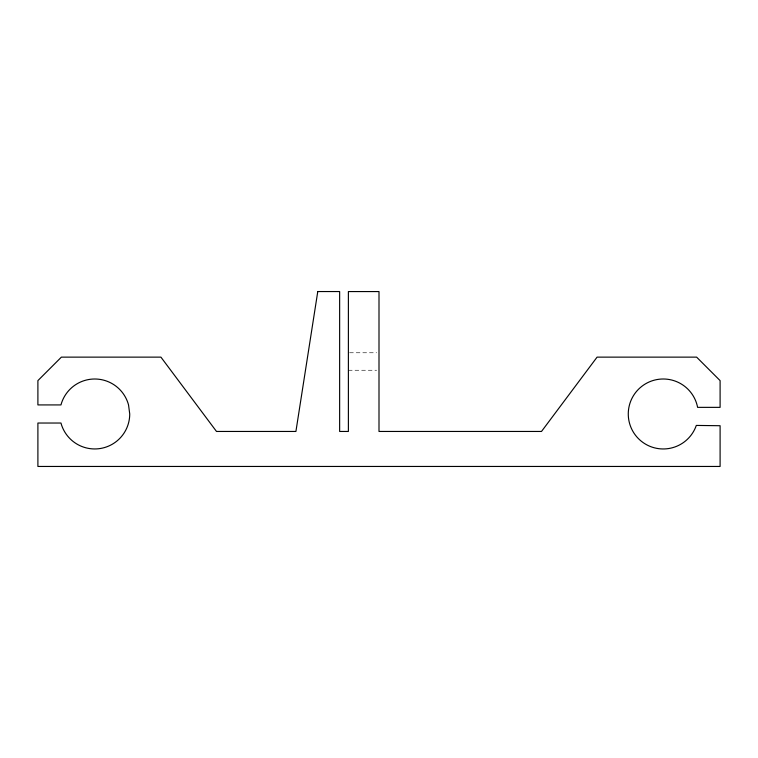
<?xml version="1.0" encoding="UTF-8"?>
<svg xmlns="http://www.w3.org/2000/svg" width="758" height="758" viewBox="0 0 758 758"><rect width="100%" height="100%" fill="white"/><g stroke="black" fill="none" stroke-linecap="round" stroke-linejoin="round"><path stroke-width="0.57" stroke-dasharray="3.79 2.84" d="M349.561 352.764L376.641 352.764M348.386 370.255L376.641 370.255"/><path stroke-width="1.14" d="M317.773 291.546L295.914 431.454L216.494 431.454L160.923 357.132L61.379 357.132L37.9 380.611L37.9 404.924L60.962 404.924A34.982 34.982 0 0 1 128.538 404.924L129.732 413.982A34.982 34.982 0 0 1 60.962 423.03L37.9 423.03L37.9 466.454L720.1 466.454L720.1 425.721L696.308 425.428A34.982 34.982 0 0 1 641.192 441.128A34.982 34.982 0 0 1 645.285 383.965A34.982 34.982 0 0 1 697.606 407.359L720.1 407.359L720.1 380.611L696.621 357.132L597.077 357.132L541.506 431.454L379 431.454L379 291.565L348.386 291.565L348.386 431.454L339.641 431.454L339.641 291.546L317.773 291.546"/></g></svg>
